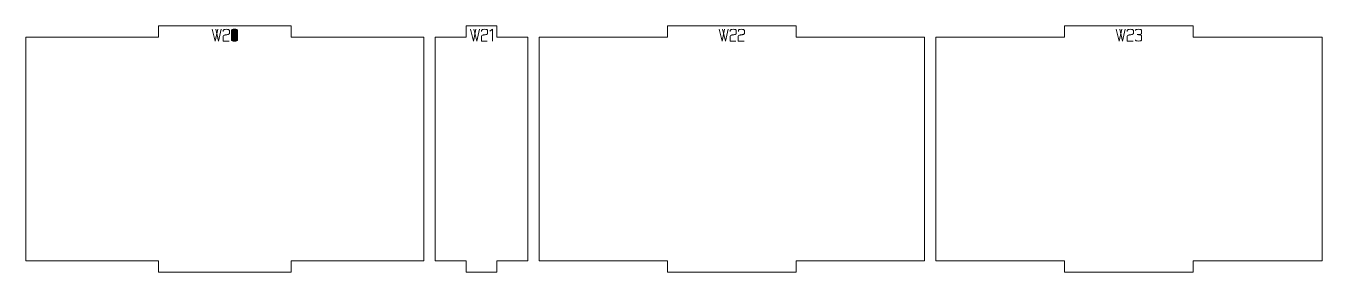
# Model space of a CAD drawing. Header units: centimetres. Extents: x -249 to 275, y -506 to 461.
# Drawn here: x 198.15 to 232.86, y -266.7 to -260.1 of the extents above; entities that cross this region are included whole.
import ezdxf

# ---------------------------------------------------------------- set-up
doc = ezdxf.new("R2010")
doc.units = ezdxf.units.CM
doc.header["$MEASUREMENT"] = 0
doc.layers.add('Capa 1', color=7, linetype='Continuous')

msp = doc.modelspace()

# ---------------------------------------------------------------- hatches: boundary and pattern name
at = {"layer": 'Capa 1', "true_color": 0x3e4095}
h = msp.add_hatch(color=175, dxfattribs=at)
edge = h.paths.add_edge_path()
edge.add_spline(control_points=[(203.14171, -260.19069), (203.14171, -260.19069), (203.21967, -260.50713), (203.21967, -260.50713), (203.21967, -260.50713), (203.28801, -260.19069), (203.28801, -260.19069), (203.28801, -260.19069), (203.28801, -260.19069), (203.28801, -260.19069), (203.28801, -260.19069), (203.21967, -260.50713), (203.21967, -260.50713), (203.21967, -260.50713), (203.14171, -260.19069), (203.14171, -260.19069)], knot_values=[0, 0, 0, 0, 0.2, 0.2, 0.2, 0.4, 0.4, 0.4, 0.6, 0.6, 0.6, 0.8, 0.8, 0.8, 1, 1, 1, 1], degree=3, periodic=1)
h = msp.add_hatch(color=175, dxfattribs=at)
edge = h.paths.add_edge_path()
edge.add_spline(control_points=[(203.23527, -260.19069), (203.23527, -260.19069), (203.31323, -260.50713), (203.31323, -260.50713), (203.31323, -260.50713), (203.38156, -260.19069), (203.38156, -260.19069), (203.38156, -260.19069), (203.38156, -260.19069), (203.38156, -260.19069), (203.38156, -260.19069), (203.31323, -260.50713), (203.31323, -260.50713), (203.31323, -260.50713), (203.23527, -260.19069), (203.23527, -260.19069)], knot_values=[0, 0, 0, 0, 0.2, 0.2, 0.2, 0.4, 0.4, 0.4, 0.6, 0.6, 0.6, 0.8, 0.8, 0.8, 1, 1, 1, 1], degree=3, periodic=1)
h = msp.add_hatch(color=175, dxfattribs=at)
edge = h.paths.add_edge_path()
edge.add_spline(control_points=[(203.43476, -260.50713), (203.43476, -260.50713), (203.43476, -260.37459), (203.43476, -260.37459), (203.43568, -260.36267), (203.44653, -260.3535), (203.46732, -260.34708), (203.47588, -260.34646), (203.48406, -260.34547), (203.49186, -260.34409), (203.49965, -260.34272), (203.50753, -260.34127), (203.51548, -260.33974), (203.53015, -260.33729), (203.54139, -260.3353), (203.54918, -260.33378), (203.55698, -260.33225), (203.56455, -260.33026), (203.57189, -260.32781), (203.59084, -260.32078), (203.60032, -260.31176), (203.60032, -260.30076), (203.60032, -260.30076), (203.60032, -260.226), (203.60032, -260.226), (203.60032, -260.21622), (203.59245, -260.20789), (203.5767, -260.20101), (203.56096, -260.19413), (203.54131, -260.19069), (203.51777, -260.19069), (203.49423, -260.19069), (203.47458, -260.19413), (203.45884, -260.20101), (203.44309, -260.20789), (203.43522, -260.21622), (203.43522, -260.226), (203.43522, -260.226), (203.43522, -260.24847), (203.43522, -260.24847), (203.43522, -260.24847), (203.43522, -260.226), (203.43522, -260.226), (203.43522, -260.21622), (203.44309, -260.20789), (203.45884, -260.20101), (203.47458, -260.19413), (203.49423, -260.19069), (203.51777, -260.19069), (203.54131, -260.19069), (203.56096, -260.19413), (203.5767, -260.20101), (203.59245, -260.20789), (203.60032, -260.21622), (203.60032, -260.226), (203.60032, -260.226), (203.60032, -260.30076), (203.60032, -260.30076), (203.60032, -260.31176), (203.59084, -260.32078), (203.57189, -260.32781), (203.56455, -260.33026), (203.55698, -260.33225), (203.54918, -260.33378), (203.54139, -260.3353), (203.53015, -260.33729), (203.51548, -260.33974), (203.50753, -260.34127), (203.49965, -260.34272), (203.49186, -260.34409), (203.48406, -260.34547), (203.47588, -260.34646), (203.46732, -260.34708), (203.44653, -260.3535), (203.43568, -260.36267), (203.43476, -260.37459), (203.43476, -260.37459), (203.43476, -260.50713), (203.43476, -260.50713), (203.43476, -260.50713), (203.59161, -260.50713), (203.59161, -260.50713), (203.59161, -260.50713), (203.43476, -260.50713), (203.43476, -260.50713)], knot_values=[0, 0, 0, 0, 0.03571429, 0.03571429, 0.03571429, 0.07142857, 0.07142857, 0.07142857, 0.10714286, 0.10714286, 0.10714286, 0.14285714, 0.14285714, 0.14285714, 0.17857143, 0.17857143, 0.17857143, 0.21428571, 0.21428571, 0.21428571, 0.25, 0.25, 0.25, 0.28571429, 0.28571429, 0.28571429, 0.32142857, 0.32142857, 0.32142857, 0.35714286, 0.35714286, 0.35714286, 0.39285714, 0.39285714, 0.39285714, 0.42857143, 0.42857143, 0.42857143, 0.46428571, 0.46428571, 0.46428571, 0.5, 0.5, 0.5, 0.53571429, 0.53571429, 0.53571429, 0.57142857, 0.57142857, 0.57142857, 0.60714286, 0.60714286, 0.60714286, 0.64285714, 0.64285714, 0.64285714, 0.67857143, 0.67857143, 0.67857143, 0.71428571, 0.71428571, 0.71428571, 0.75, 0.75, 0.75, 0.78571429, 0.78571429, 0.78571429, 0.82142857, 0.82142857, 0.82142857, 0.85714286, 0.85714286, 0.85714286, 0.89285714, 0.89285714, 0.89285714, 0.92857143, 0.92857143, 0.92857143, 0.96428571, 0.96428571, 0.96428571, 1, 1, 1, 1], degree=3, periodic=1)
h = msp.add_hatch(color=175, dxfattribs=at)
edge = h.paths.add_edge_path()
edge.add_spline(control_points=[(203.65535, -260.48328), (203.65535, -260.49307), (203.66322, -260.49949), (203.67897, -260.50254), (203.69471, -260.5056), (203.71436, -260.50713), (203.7379, -260.50713), (203.76144, -260.50713), (203.78109, -260.5056), (203.79683, -260.50254), (203.81258, -260.49949), (203.82045, -260.49307), (203.82045, -260.48328), (203.82045, -260.48328), (203.82045, -260.215), (203.82045, -260.215), (203.82045, -260.20521), (203.81258, -260.19871), (203.79683, -260.1955), (203.78109, -260.19229), (203.76144, -260.19069), (203.7379, -260.19069), (203.71436, -260.19069), (203.69471, -260.19229), (203.67897, -260.1955), (203.66322, -260.19871), (203.65535, -260.20521), (203.65535, -260.215), (203.65535, -260.215), (203.65535, -260.48328), (203.65535, -260.48328)], knot_values=[0, 0, 0, 0, 0.1, 0.1, 0.1, 0.2, 0.2, 0.2, 0.3, 0.3, 0.3, 0.4, 0.4, 0.4, 0.5, 0.5, 0.5, 0.6, 0.6, 0.6, 0.7, 0.7, 0.7, 0.8, 0.8, 0.8, 0.9, 0.9, 0.9, 1, 1, 1, 1], degree=3, periodic=1)
h = msp.add_hatch(color=175, dxfattribs=at)
edge = h.paths.add_edge_path()
edge.add_spline(control_points=[(203.82045, -260.48328), (203.82045, -260.49307), (203.81258, -260.49949), (203.79683, -260.50254), (203.78109, -260.5056), (203.76144, -260.50713), (203.7379, -260.50713), (203.71436, -260.50713), (203.69471, -260.5056), (203.67897, -260.50254), (203.66322, -260.49949), (203.65535, -260.49307), (203.65535, -260.48328), (203.65535, -260.48328), (203.65535, -260.215), (203.65535, -260.215), (203.65535, -260.20521), (203.66322, -260.19871), (203.67897, -260.1955), (203.69471, -260.19229), (203.71436, -260.19069), (203.7379, -260.19069), (203.76144, -260.19069), (203.78109, -260.19229), (203.79683, -260.1955), (203.81258, -260.19871), (203.82045, -260.20521), (203.82045, -260.215), (203.82045, -260.215), (203.82045, -260.48328), (203.82045, -260.48328)], knot_values=[0, 0, 0, 0, 0.1, 0.1, 0.1, 0.2, 0.2, 0.2, 0.3, 0.3, 0.3, 0.4, 0.4, 0.4, 0.5, 0.5, 0.5, 0.6, 0.6, 0.6, 0.7, 0.7, 0.7, 0.8, 0.8, 0.8, 0.9, 0.9, 0.9, 1, 1, 1, 1], degree=3, periodic=1)
h = msp.add_hatch(color=175, dxfattribs=at)
edge = h.paths.add_edge_path()
edge.add_spline(control_points=[(210.05665, -260.19069), (210.05665, -260.19069), (210.13461, -260.50713), (210.13461, -260.50713), (210.13461, -260.50713), (210.20295, -260.19069), (210.20295, -260.19069), (210.20295, -260.19069), (210.20295, -260.19069), (210.20295, -260.19069), (210.20295, -260.19069), (210.13461, -260.50713), (210.13461, -260.50713), (210.13461, -260.50713), (210.05665, -260.19069), (210.05665, -260.19069)], knot_values=[0, 0, 0, 0, 0.2, 0.2, 0.2, 0.4, 0.4, 0.4, 0.6, 0.6, 0.6, 0.8, 0.8, 0.8, 1, 1, 1, 1], degree=3, periodic=1)
h = msp.add_hatch(color=175, dxfattribs=at)
edge = h.paths.add_edge_path()
edge.add_spline(control_points=[(210.15021, -260.19069), (210.15021, -260.19069), (210.22817, -260.50713), (210.22817, -260.50713), (210.22817, -260.50713), (210.2965, -260.19069), (210.2965, -260.19069), (210.2965, -260.19069), (210.2965, -260.19069), (210.2965, -260.19069), (210.2965, -260.19069), (210.22817, -260.50713), (210.22817, -260.50713), (210.22817, -260.50713), (210.15021, -260.19069), (210.15021, -260.19069)], knot_values=[0, 0, 0, 0, 0.2, 0.2, 0.2, 0.4, 0.4, 0.4, 0.6, 0.6, 0.6, 0.8, 0.8, 0.8, 1, 1, 1, 1], degree=3, periodic=1)
h = msp.add_hatch(color=175, dxfattribs=at)
edge = h.paths.add_edge_path()
edge.add_spline(control_points=[(210.3497, -260.50713), (210.3497, -260.50713), (210.3497, -260.37459), (210.3497, -260.37459), (210.35062, -260.36267), (210.36147, -260.3535), (210.38226, -260.34708), (210.39082, -260.34646), (210.399, -260.34547), (210.4068, -260.34409), (210.41459, -260.34272), (210.42247, -260.34127), (210.43042, -260.33974), (210.44509, -260.33729), (210.45633, -260.3353), (210.46412, -260.33378), (210.47192, -260.33225), (210.47949, -260.33026), (210.48683, -260.32781), (210.50578, -260.32078), (210.51526, -260.31176), (210.51526, -260.30076), (210.51526, -260.30076), (210.51526, -260.226), (210.51526, -260.226), (210.51526, -260.21622), (210.50739, -260.20789), (210.49164, -260.20101), (210.4759, -260.19413), (210.45625, -260.19069), (210.43271, -260.19069), (210.40917, -260.19069), (210.38952, -260.19413), (210.37378, -260.20101), (210.35803, -260.20789), (210.35016, -260.21622), (210.35016, -260.226), (210.35016, -260.226), (210.35016, -260.24847), (210.35016, -260.24847), (210.35016, -260.24847), (210.35016, -260.226), (210.35016, -260.226), (210.35016, -260.21622), (210.35803, -260.20789), (210.37378, -260.20101), (210.38952, -260.19413), (210.40917, -260.19069), (210.43271, -260.19069), (210.45625, -260.19069), (210.4759, -260.19413), (210.49164, -260.20101), (210.50739, -260.20789), (210.51526, -260.21622), (210.51526, -260.226), (210.51526, -260.226), (210.51526, -260.30076), (210.51526, -260.30076), (210.51526, -260.31176), (210.50578, -260.32078), (210.48683, -260.32781), (210.47949, -260.33026), (210.47192, -260.33225), (210.46412, -260.33378), (210.45633, -260.3353), (210.44509, -260.33729), (210.43042, -260.33974), (210.42247, -260.34127), (210.41459, -260.34272), (210.4068, -260.34409), (210.399, -260.34547), (210.39082, -260.34646), (210.38226, -260.34708), (210.36147, -260.3535), (210.35062, -260.36267), (210.3497, -260.37459), (210.3497, -260.37459), (210.3497, -260.50713), (210.3497, -260.50713), (210.3497, -260.50713), (210.50655, -260.50713), (210.50655, -260.50713), (210.50655, -260.50713), (210.3497, -260.50713), (210.3497, -260.50713)], knot_values=[0, 0, 0, 0, 0.03571429, 0.03571429, 0.03571429, 0.07142857, 0.07142857, 0.07142857, 0.10714286, 0.10714286, 0.10714286, 0.14285714, 0.14285714, 0.14285714, 0.17857143, 0.17857143, 0.17857143, 0.21428571, 0.21428571, 0.21428571, 0.25, 0.25, 0.25, 0.28571429, 0.28571429, 0.28571429, 0.32142857, 0.32142857, 0.32142857, 0.35714286, 0.35714286, 0.35714286, 0.39285714, 0.39285714, 0.39285714, 0.42857143, 0.42857143, 0.42857143, 0.46428571, 0.46428571, 0.46428571, 0.5, 0.5, 0.5, 0.53571429, 0.53571429, 0.53571429, 0.57142857, 0.57142857, 0.57142857, 0.60714286, 0.60714286, 0.60714286, 0.64285714, 0.64285714, 0.64285714, 0.67857143, 0.67857143, 0.67857143, 0.71428571, 0.71428571, 0.71428571, 0.75, 0.75, 0.75, 0.78571429, 0.78571429, 0.78571429, 0.82142857, 0.82142857, 0.82142857, 0.85714286, 0.85714286, 0.85714286, 0.89285714, 0.89285714, 0.89285714, 0.92857143, 0.92857143, 0.92857143, 0.96428571, 0.96428571, 0.96428571, 1, 1, 1, 1], degree=3, periodic=1)
h = msp.add_hatch(color=175, dxfattribs=at)
edge = h.paths.add_edge_path()
edge.add_spline(control_points=[(210.64642, -260.19023), (210.64642, -260.19023), (210.57029, -260.24297), (210.57029, -260.24297), (210.57029, -260.24297), (210.64642, -260.19023), (210.64642, -260.19023), (210.64642, -260.19023), (210.64642, -260.50713), (210.64642, -260.50713), (210.64642, -260.50713), (210.64642, -260.19023), (210.64642, -260.19023)], knot_values=[0, 0, 0, 0, 0.25, 0.25, 0.25, 0.5, 0.5, 0.5, 0.75, 0.75, 0.75, 1, 1, 1, 1], degree=3, periodic=1)
h = msp.add_hatch(color=175, dxfattribs=at)
edge = h.paths.add_edge_path()
edge.add_spline(control_points=[(216.71447, -260.19069), (216.71447, -260.19069), (216.79243, -260.50713), (216.79243, -260.50713), (216.79243, -260.50713), (216.86077, -260.19069), (216.86077, -260.19069), (216.86077, -260.19069), (216.86077, -260.19069), (216.86077, -260.19069), (216.86077, -260.19069), (216.79243, -260.50713), (216.79243, -260.50713), (216.79243, -260.50713), (216.71447, -260.19069), (216.71447, -260.19069)], knot_values=[0, 0, 0, 0, 0.2, 0.2, 0.2, 0.4, 0.4, 0.4, 0.6, 0.6, 0.6, 0.8, 0.8, 0.8, 1, 1, 1, 1], degree=3, periodic=1)
h = msp.add_hatch(color=175, dxfattribs=at)
edge = h.paths.add_edge_path()
edge.add_spline(control_points=[(216.80803, -260.19069), (216.80803, -260.19069), (216.88599, -260.50713), (216.88599, -260.50713), (216.88599, -260.50713), (216.95432, -260.19069), (216.95432, -260.19069), (216.95432, -260.19069), (216.95432, -260.19069), (216.95432, -260.19069), (216.95432, -260.19069), (216.88599, -260.50713), (216.88599, -260.50713), (216.88599, -260.50713), (216.80803, -260.19069), (216.80803, -260.19069)], knot_values=[0, 0, 0, 0, 0.2, 0.2, 0.2, 0.4, 0.4, 0.4, 0.6, 0.6, 0.6, 0.8, 0.8, 0.8, 1, 1, 1, 1], degree=3, periodic=1)
h = msp.add_hatch(color=175, dxfattribs=at)
edge = h.paths.add_edge_path()
edge.add_spline(control_points=[(217.00752, -260.50713), (217.00752, -260.50713), (217.00752, -260.37459), (217.00752, -260.37459), (217.00844, -260.36267), (217.01929, -260.3535), (217.04008, -260.34708), (217.04864, -260.34646), (217.05682, -260.34547), (217.06462, -260.34409), (217.07241, -260.34272), (217.08029, -260.34127), (217.08824, -260.33974), (217.10291, -260.33729), (217.11415, -260.3353), (217.12194, -260.33378), (217.12974, -260.33225), (217.13731, -260.33026), (217.14465, -260.32781), (217.1636, -260.32078), (217.17308, -260.31176), (217.17308, -260.30076), (217.17308, -260.30076), (217.17308, -260.226), (217.17308, -260.226), (217.17308, -260.21622), (217.16521, -260.20789), (217.14946, -260.20101), (217.13372, -260.19413), (217.11407, -260.19069), (217.09053, -260.19069), (217.06699, -260.19069), (217.04734, -260.19413), (217.0316, -260.20101), (217.01585, -260.20789), (217.00798, -260.21622), (217.00798, -260.226), (217.00798, -260.226), (217.00798, -260.24847), (217.00798, -260.24847), (217.00798, -260.24847), (217.00798, -260.226), (217.00798, -260.226), (217.00798, -260.21622), (217.01585, -260.20789), (217.0316, -260.20101), (217.04734, -260.19413), (217.06699, -260.19069), (217.09053, -260.19069), (217.11407, -260.19069), (217.13372, -260.19413), (217.14946, -260.20101), (217.16521, -260.20789), (217.17308, -260.21622), (217.17308, -260.226), (217.17308, -260.226), (217.17308, -260.30076), (217.17308, -260.30076), (217.17308, -260.31176), (217.1636, -260.32078), (217.14465, -260.32781), (217.13731, -260.33026), (217.12974, -260.33225), (217.12194, -260.33378), (217.11415, -260.3353), (217.10291, -260.33729), (217.08824, -260.33974), (217.08029, -260.34127), (217.07241, -260.34272), (217.06462, -260.34409), (217.05682, -260.34547), (217.04864, -260.34646), (217.04008, -260.34708), (217.01929, -260.3535), (217.00844, -260.36267), (217.00752, -260.37459), (217.00752, -260.37459), (217.00752, -260.50713), (217.00752, -260.50713), (217.00752, -260.50713), (217.16437, -260.50713), (217.16437, -260.50713), (217.16437, -260.50713), (217.00752, -260.50713), (217.00752, -260.50713)], knot_values=[0, 0, 0, 0, 0.03571429, 0.03571429, 0.03571429, 0.07142857, 0.07142857, 0.07142857, 0.10714286, 0.10714286, 0.10714286, 0.14285714, 0.14285714, 0.14285714, 0.17857143, 0.17857143, 0.17857143, 0.21428571, 0.21428571, 0.21428571, 0.25, 0.25, 0.25, 0.28571429, 0.28571429, 0.28571429, 0.32142857, 0.32142857, 0.32142857, 0.35714286, 0.35714286, 0.35714286, 0.39285714, 0.39285714, 0.39285714, 0.42857143, 0.42857143, 0.42857143, 0.46428571, 0.46428571, 0.46428571, 0.5, 0.5, 0.5, 0.53571429, 0.53571429, 0.53571429, 0.57142857, 0.57142857, 0.57142857, 0.60714286, 0.60714286, 0.60714286, 0.64285714, 0.64285714, 0.64285714, 0.67857143, 0.67857143, 0.67857143, 0.71428571, 0.71428571, 0.71428571, 0.75, 0.75, 0.75, 0.78571429, 0.78571429, 0.78571429, 0.82142857, 0.82142857, 0.82142857, 0.85714286, 0.85714286, 0.85714286, 0.89285714, 0.89285714, 0.89285714, 0.92857143, 0.92857143, 0.92857143, 0.96428571, 0.96428571, 0.96428571, 1, 1, 1, 1], degree=3, periodic=1)
h = msp.add_hatch(color=175, dxfattribs=at)
edge = h.paths.add_edge_path()
edge.add_spline(control_points=[(217.22765, -260.50713), (217.22765, -260.50713), (217.22765, -260.37459), (217.22765, -260.37459), (217.22857, -260.36267), (217.23942, -260.3535), (217.26021, -260.34708), (217.26877, -260.34646), (217.27695, -260.34547), (217.28475, -260.34409), (217.29254, -260.34272), (217.30042, -260.34127), (217.30837, -260.33974), (217.32304, -260.33729), (217.33428, -260.3353), (217.34207, -260.33378), (217.34987, -260.33225), (217.35744, -260.33026), (217.36478, -260.32781), (217.38373, -260.32078), (217.39321, -260.31176), (217.39321, -260.30076), (217.39321, -260.30076), (217.39321, -260.226), (217.39321, -260.226), (217.39321, -260.21622), (217.38534, -260.20789), (217.36959, -260.20101), (217.35385, -260.19413), (217.3342, -260.19069), (217.31066, -260.19069), (217.28712, -260.19069), (217.26747, -260.19413), (217.25173, -260.20101), (217.23598, -260.20789), (217.22811, -260.21622), (217.22811, -260.226), (217.22811, -260.226), (217.22811, -260.24847), (217.22811, -260.24847), (217.22811, -260.24847), (217.22811, -260.226), (217.22811, -260.226), (217.22811, -260.21622), (217.23598, -260.20789), (217.25173, -260.20101), (217.26747, -260.19413), (217.28712, -260.19069), (217.31066, -260.19069), (217.3342, -260.19069), (217.35385, -260.19413), (217.36959, -260.20101), (217.38534, -260.20789), (217.39321, -260.21622), (217.39321, -260.226), (217.39321, -260.226), (217.39321, -260.30076), (217.39321, -260.30076), (217.39321, -260.31176), (217.38373, -260.32078), (217.36478, -260.32781), (217.35744, -260.33026), (217.34987, -260.33225), (217.34207, -260.33378), (217.33428, -260.3353), (217.32304, -260.33729), (217.30837, -260.33974), (217.30042, -260.34127), (217.29254, -260.34272), (217.28475, -260.34409), (217.27695, -260.34547), (217.26877, -260.34646), (217.26021, -260.34708), (217.23942, -260.3535), (217.22857, -260.36267), (217.22765, -260.37459), (217.22765, -260.37459), (217.22765, -260.50713), (217.22765, -260.50713), (217.22765, -260.50713), (217.3845, -260.50713), (217.3845, -260.50713), (217.3845, -260.50713), (217.22765, -260.50713), (217.22765, -260.50713)], knot_values=[0, 0, 0, 0, 0.03571429, 0.03571429, 0.03571429, 0.07142857, 0.07142857, 0.07142857, 0.10714286, 0.10714286, 0.10714286, 0.14285714, 0.14285714, 0.14285714, 0.17857143, 0.17857143, 0.17857143, 0.21428571, 0.21428571, 0.21428571, 0.25, 0.25, 0.25, 0.28571429, 0.28571429, 0.28571429, 0.32142857, 0.32142857, 0.32142857, 0.35714286, 0.35714286, 0.35714286, 0.39285714, 0.39285714, 0.39285714, 0.42857143, 0.42857143, 0.42857143, 0.46428571, 0.46428571, 0.46428571, 0.5, 0.5, 0.5, 0.53571429, 0.53571429, 0.53571429, 0.57142857, 0.57142857, 0.57142857, 0.60714286, 0.60714286, 0.60714286, 0.64285714, 0.64285714, 0.64285714, 0.67857143, 0.67857143, 0.67857143, 0.71428571, 0.71428571, 0.71428571, 0.75, 0.75, 0.75, 0.78571429, 0.78571429, 0.78571429, 0.82142857, 0.82142857, 0.82142857, 0.85714286, 0.85714286, 0.85714286, 0.89285714, 0.89285714, 0.89285714, 0.92857143, 0.92857143, 0.92857143, 0.96428571, 0.96428571, 0.96428571, 1, 1, 1, 1], degree=3, periodic=1)
h = msp.add_hatch(color=175, dxfattribs=at)
edge = h.paths.add_edge_path()
edge.add_spline(control_points=[(227.34603, -260.19069), (227.34603, -260.19069), (227.42399, -260.50713), (227.42399, -260.50713), (227.42399, -260.50713), (227.49233, -260.19069), (227.49233, -260.19069), (227.49233, -260.19069), (227.49233, -260.19069), (227.49233, -260.19069), (227.49233, -260.19069), (227.42399, -260.50713), (227.42399, -260.50713), (227.42399, -260.50713), (227.34603, -260.19069), (227.34603, -260.19069)], knot_values=[0, 0, 0, 0, 0.2, 0.2, 0.2, 0.4, 0.4, 0.4, 0.6, 0.6, 0.6, 0.8, 0.8, 0.8, 1, 1, 1, 1], degree=3, periodic=1)
h = msp.add_hatch(color=175, dxfattribs=at)
edge = h.paths.add_edge_path()
edge.add_spline(control_points=[(227.43959, -260.19069), (227.43959, -260.19069), (227.51755, -260.50713), (227.51755, -260.50713), (227.51755, -260.50713), (227.58588, -260.19069), (227.58588, -260.19069), (227.58588, -260.19069), (227.58588, -260.19069), (227.58588, -260.19069), (227.58588, -260.19069), (227.51755, -260.50713), (227.51755, -260.50713), (227.51755, -260.50713), (227.43959, -260.19069), (227.43959, -260.19069)], knot_values=[0, 0, 0, 0, 0.2, 0.2, 0.2, 0.4, 0.4, 0.4, 0.6, 0.6, 0.6, 0.8, 0.8, 0.8, 1, 1, 1, 1], degree=3, periodic=1)
h = msp.add_hatch(color=175, dxfattribs=at)
edge = h.paths.add_edge_path()
edge.add_spline(control_points=[(227.63908, -260.50713), (227.63908, -260.50713), (227.63908, -260.37459), (227.63908, -260.37459), (227.64, -260.36267), (227.65085, -260.3535), (227.67164, -260.34708), (227.6802, -260.34646), (227.68838, -260.34547), (227.69618, -260.34409), (227.70397, -260.34272), (227.71185, -260.34127), (227.7198, -260.33974), (227.73447, -260.33729), (227.74571, -260.3353), (227.7535, -260.33378), (227.7613, -260.33225), (227.76887, -260.33026), (227.77621, -260.32781), (227.79516, -260.32078), (227.80464, -260.31176), (227.80464, -260.30076), (227.80464, -260.30076), (227.80464, -260.226), (227.80464, -260.226), (227.80464, -260.21622), (227.79677, -260.20789), (227.78102, -260.20101), (227.76528, -260.19413), (227.74563, -260.19069), (227.72209, -260.19069), (227.69855, -260.19069), (227.6789, -260.19413), (227.66316, -260.20101), (227.64741, -260.20789), (227.63954, -260.21622), (227.63954, -260.226), (227.63954, -260.226), (227.63954, -260.24847), (227.63954, -260.24847), (227.63954, -260.24847), (227.63954, -260.226), (227.63954, -260.226), (227.63954, -260.21622), (227.64741, -260.20789), (227.66316, -260.20101), (227.6789, -260.19413), (227.69855, -260.19069), (227.72209, -260.19069), (227.74563, -260.19069), (227.76528, -260.19413), (227.78102, -260.20101), (227.79677, -260.20789), (227.80464, -260.21622), (227.80464, -260.226), (227.80464, -260.226), (227.80464, -260.30076), (227.80464, -260.30076), (227.80464, -260.31176), (227.79516, -260.32078), (227.77621, -260.32781), (227.76887, -260.33026), (227.7613, -260.33225), (227.7535, -260.33378), (227.74571, -260.3353), (227.73447, -260.33729), (227.7198, -260.33974), (227.71185, -260.34127), (227.70397, -260.34272), (227.69618, -260.34409), (227.68838, -260.34547), (227.6802, -260.34646), (227.67164, -260.34708), (227.65085, -260.3535), (227.64, -260.36267), (227.63908, -260.37459), (227.63908, -260.37459), (227.63908, -260.50713), (227.63908, -260.50713), (227.63908, -260.50713), (227.79593, -260.50713), (227.79593, -260.50713), (227.79593, -260.50713), (227.63908, -260.50713), (227.63908, -260.50713)], knot_values=[0, 0, 0, 0, 0.03571429, 0.03571429, 0.03571429, 0.07142857, 0.07142857, 0.07142857, 0.10714286, 0.10714286, 0.10714286, 0.14285714, 0.14285714, 0.14285714, 0.17857143, 0.17857143, 0.17857143, 0.21428571, 0.21428571, 0.21428571, 0.25, 0.25, 0.25, 0.28571429, 0.28571429, 0.28571429, 0.32142857, 0.32142857, 0.32142857, 0.35714286, 0.35714286, 0.35714286, 0.39285714, 0.39285714, 0.39285714, 0.42857143, 0.42857143, 0.42857143, 0.46428571, 0.46428571, 0.46428571, 0.5, 0.5, 0.5, 0.53571429, 0.53571429, 0.53571429, 0.57142857, 0.57142857, 0.57142857, 0.60714286, 0.60714286, 0.60714286, 0.64285714, 0.64285714, 0.64285714, 0.67857143, 0.67857143, 0.67857143, 0.71428571, 0.71428571, 0.71428571, 0.75, 0.75, 0.75, 0.78571429, 0.78571429, 0.78571429, 0.82142857, 0.82142857, 0.82142857, 0.85714286, 0.85714286, 0.85714286, 0.89285714, 0.89285714, 0.89285714, 0.92857143, 0.92857143, 0.92857143, 0.96428571, 0.96428571, 0.96428571, 1, 1, 1, 1], degree=3, periodic=1)
h = msp.add_hatch(color=175, dxfattribs=at)
edge = h.paths.add_edge_path()
edge.add_spline(control_points=[(227.94222, -260.50713), (227.91868, -260.50713), (227.89903, -260.50369), (227.88329, -260.49681), (227.86754, -260.48993), (227.85967, -260.4816), (227.85967, -260.47182), (227.85967, -260.4816), (227.86754, -260.48993), (227.88329, -260.49681), (227.89903, -260.50369), (227.91868, -260.50713), (227.94222, -260.50713), (227.96576, -260.50713), (227.98541, -260.50369), (228.00115, -260.49681), (228.0169, -260.48993), (228.02477, -260.4816), (228.02477, -260.47182), (228.02477, -260.47182), (228.02477, -260.36863), (228.02477, -260.36863), (228.02477, -260.36037), (228.01911, -260.35319), (228.0078, -260.34708), (227.99649, -260.34096), (227.96332, -260.33683), (227.90828, -260.33469), (227.96301, -260.33133), (227.99588, -260.32735), (228.00688, -260.32277), (228.01789, -260.31818), (228.02385, -260.31069), (228.02477, -260.3003), (228.02477, -260.3003), (228.02477, -260.226), (228.02477, -260.226), (228.02477, -260.21622), (228.0169, -260.20789), (228.00115, -260.20101), (227.98541, -260.19413), (227.96576, -260.19069), (227.94222, -260.19069), (227.91868, -260.19069), (227.89903, -260.19413), (227.88329, -260.20101), (227.86754, -260.20789), (227.85967, -260.21622), (227.85967, -260.226), (227.85967, -260.21622), (227.86754, -260.20789), (227.88329, -260.20101), (227.89903, -260.19413), (227.91868, -260.19069), (227.94222, -260.19069), (227.96576, -260.19069), (227.98541, -260.19413), (228.00115, -260.20101), (228.0169, -260.20789), (228.02477, -260.21622), (228.02477, -260.226), (228.02477, -260.226), (228.02477, -260.3003), (228.02477, -260.3003), (228.02385, -260.31069), (228.01789, -260.31818), (228.00688, -260.32277), (227.99588, -260.32735), (227.96301, -260.33133), (227.90828, -260.33469), (227.96332, -260.33683), (227.99649, -260.34096), (228.0078, -260.34708), (228.01911, -260.35319), (228.02477, -260.36037), (228.02477, -260.36863), (228.02477, -260.36863), (228.02477, -260.47182), (228.02477, -260.47182), (228.02477, -260.4816), (228.0169, -260.48993), (228.00115, -260.49681), (227.98541, -260.50369), (227.96576, -260.50713), (227.94222, -260.50713)], knot_values=[0, 0, 0, 0, 0.03571429, 0.03571429, 0.03571429, 0.07142857, 0.07142857, 0.07142857, 0.10714286, 0.10714286, 0.10714286, 0.14285714, 0.14285714, 0.14285714, 0.17857143, 0.17857143, 0.17857143, 0.21428571, 0.21428571, 0.21428571, 0.25, 0.25, 0.25, 0.28571429, 0.28571429, 0.28571429, 0.32142857, 0.32142857, 0.32142857, 0.35714286, 0.35714286, 0.35714286, 0.39285714, 0.39285714, 0.39285714, 0.42857143, 0.42857143, 0.42857143, 0.46428571, 0.46428571, 0.46428571, 0.5, 0.5, 0.5, 0.53571429, 0.53571429, 0.53571429, 0.57142857, 0.57142857, 0.57142857, 0.60714286, 0.60714286, 0.60714286, 0.64285714, 0.64285714, 0.64285714, 0.67857143, 0.67857143, 0.67857143, 0.71428571, 0.71428571, 0.71428571, 0.75, 0.75, 0.75, 0.78571429, 0.78571429, 0.78571429, 0.82142857, 0.82142857, 0.82142857, 0.85714286, 0.85714286, 0.85714286, 0.89285714, 0.89285714, 0.89285714, 0.92857143, 0.92857143, 0.92857143, 0.96428571, 0.96428571, 0.96428571, 1, 1, 1, 1], degree=3, periodic=1)

# ---------------------------------------------------------------- linework, layer by layer
at = {"layer": 'Capa 1', "color": 240, "lineweight": 20}
for points in [[(198.15338, -260.40073), (198.15338, -260.40073), (198.15338, -266.40073), (198.15338, -266.40073), (198.15338, -266.40073), (201.70518, -266.40073), (201.70518, -266.40073), (201.70518, -266.40073), (201.70518, -266.70073), (201.70518, -266.70073), (201.70518, -266.70073), (205.25699, -266.70073), (205.25699, -266.70073), (205.25699, -266.70073), (205.25699, -266.40073), (205.25699, -266.40073), (205.25699, -266.40073), (208.80879, -266.40073), (208.80879, -266.40073), (208.80879, -266.40073), (208.80879, -260.40073), (208.80879, -260.40073), (208.80879, -260.40073), (205.25699, -260.40073), (205.25699, -260.40073), (205.25699, -260.40073), (205.25699, -260.10073), (205.25699, -260.10073), (205.25699, -260.10073), (201.70518, -260.10073), (201.70518, -260.10073), (201.70518, -260.10073), (201.70518, -260.40073), (201.70518, -260.40073), (201.70518, -260.40073), (198.15338, -260.40073), (198.15338, -260.40073)], [(209.10879, -260.40073), (209.10879, -260.40073), (209.10879, -266.40073), (209.10879, -266.40073), (209.10879, -266.40073), (209.93728, -266.40073), (209.93728, -266.40073), (209.93728, -266.40073), (209.93728, -266.70073), (209.93728, -266.70073), (209.93728, -266.70073), (210.76578, -266.70073), (210.76578, -266.70073), (210.76578, -266.70073), (210.76578, -266.40073), (210.76578, -266.40073), (210.76578, -266.40073), (211.59427, -266.40073), (211.59427, -266.40073), (211.59427, -266.40073), (211.59427, -260.40073), (211.59427, -260.40073), (211.59427, -260.40073), (210.76578, -260.40073), (210.76578, -260.40073), (210.76578, -260.40073), (210.76578, -260.10073), (210.76578, -260.10073), (210.76578, -260.10073), (209.93728, -260.10073), (209.93728, -260.10073), (209.93728, -260.10073), (209.93728, -260.40073), (209.93728, -260.40073), (209.93728, -260.40073), (209.10879, -260.40073), (209.10879, -260.40073)], [(211.89427, -260.40073), (211.89427, -260.40073), (211.89427, -266.40073), (211.89427, -266.40073), (211.89427, -266.40073), (215.33399, -266.40073), (215.33399, -266.40073), (215.33399, -266.40073), (215.33399, -266.70073), (215.33399, -266.70073), (215.33399, -266.70073), (218.7737, -266.70073), (218.7737, -266.70073), (218.7737, -266.70073), (218.7737, -266.40073), (218.7737, -266.40073), (218.7737, -266.40073), (222.21342, -266.40073), (222.21342, -266.40073), (222.21342, -266.40073), (222.21342, -260.40073), (222.21342, -260.40073), (222.21342, -260.40073), (218.7737, -260.40073), (218.7737, -260.40073), (218.7737, -260.40073), (218.7737, -260.10073), (218.7737, -260.10073), (218.7737, -260.10073), (215.33399, -260.10073), (215.33399, -260.10073), (215.33399, -260.10073), (215.33399, -260.40073), (215.33399, -260.40073), (215.33399, -260.40073), (211.89427, -260.40073), (211.89427, -260.40073)], [(222.51342, -260.40073), (222.51342, -260.40073), (222.51342, -266.40073), (222.51342, -266.40073), (222.51342, -266.40073), (225.96141, -266.40073), (225.96141, -266.40073), (225.96141, -266.40073), (225.96141, -266.70073), (225.96141, -266.70073), (225.96141, -266.70073), (229.4094, -266.70073), (229.4094, -266.70073), (229.4094, -266.70073), (229.4094, -266.40073), (229.4094, -266.40073), (229.4094, -266.40073), (232.85739, -266.40073), (232.85739, -266.40073), (232.85739, -266.40073), (232.85739, -260.40073), (232.85739, -260.40073), (232.85739, -260.40073), (229.4094, -260.40073), (229.4094, -260.40073), (229.4094, -260.40073), (229.4094, -260.10073), (229.4094, -260.10073), (229.4094, -260.10073), (225.96141, -260.10073), (225.96141, -260.10073), (225.96141, -260.10073), (225.96141, -260.40073), (225.96141, -260.40073), (225.96141, -260.40073), (222.51342, -260.40073), (222.51342, -260.40073)]]:
    msp.add_open_spline(points, degree=3, knots=[0, 0, 0, 0, 0.08333333, 0.08333333, 0.08333333, 0.16666667, 0.16666667, 0.16666667, 0.25, 0.25, 0.25, 0.33333333, 0.33333333, 0.33333333, 0.41666667, 0.41666667, 0.41666667, 0.5, 0.5, 0.5, 0.58333333, 0.58333333, 0.58333333, 0.66666667, 0.66666667, 0.66666667, 0.75, 0.75, 0.75, 0.83333333, 0.83333333, 0.83333333, 0.91666667, 0.91666667, 0.91666667, 1, 1, 1, 1], dxfattribs=at)
at = {"layer": 'Capa 1', "color": 114, "lineweight": 9}
for points, knots in [([(203.14171, -260.19069), (203.14171, -260.19069), (203.21967, -260.50713), (203.21967, -260.50713), (203.21967, -260.50713), (203.28801, -260.19069), (203.28801, -260.19069), (203.28801, -260.19069), (203.28801, -260.19069), (203.28801, -260.19069), (203.28801, -260.19069), (203.21967, -260.50713), (203.21967, -260.50713), (203.21967, -260.50713), (203.14171, -260.19069), (203.14171, -260.19069)], [0, 0, 0, 0, 0.2, 0.2, 0.2, 0.4, 0.4, 0.4, 0.6, 0.6, 0.6, 0.8, 0.8, 0.8, 1, 1, 1, 1]), ([(203.23527, -260.19069), (203.23527, -260.19069), (203.31323, -260.50713), (203.31323, -260.50713), (203.31323, -260.50713), (203.38156, -260.19069), (203.38156, -260.19069), (203.38156, -260.19069), (203.38156, -260.19069), (203.38156, -260.19069), (203.38156, -260.19069), (203.31323, -260.50713), (203.31323, -260.50713), (203.31323, -260.50713), (203.23527, -260.19069), (203.23527, -260.19069)], [0, 0, 0, 0, 0.2, 0.2, 0.2, 0.4, 0.4, 0.4, 0.6, 0.6, 0.6, 0.8, 0.8, 0.8, 1, 1, 1, 1]), ([(203.43476, -260.50713), (203.43476, -260.50713), (203.43476, -260.37459), (203.43476, -260.37459), (203.43568, -260.36267), (203.44653, -260.3535), (203.46732, -260.34708), (203.47588, -260.34646), (203.48406, -260.34547), (203.49186, -260.34409), (203.49965, -260.34272), (203.50753, -260.34127), (203.51548, -260.33974), (203.53015, -260.33729), (203.54139, -260.3353), (203.54918, -260.33378), (203.55698, -260.33225), (203.56455, -260.33026), (203.57189, -260.32781), (203.59084, -260.32078), (203.60032, -260.31176), (203.60032, -260.30076), (203.60032, -260.30076), (203.60032, -260.226), (203.60032, -260.226), (203.60032, -260.21622), (203.59245, -260.20789), (203.5767, -260.20101), (203.56096, -260.19413), (203.54131, -260.19069), (203.51777, -260.19069), (203.49423, -260.19069), (203.47458, -260.19413), (203.45884, -260.20101), (203.44309, -260.20789), (203.43522, -260.21622), (203.43522, -260.226), (203.43522, -260.226), (203.43522, -260.24847), (203.43522, -260.24847), (203.43522, -260.24847), (203.43522, -260.226), (203.43522, -260.226), (203.43522, -260.21622), (203.44309, -260.20789), (203.45884, -260.20101), (203.47458, -260.19413), (203.49423, -260.19069), (203.51777, -260.19069), (203.54131, -260.19069), (203.56096, -260.19413), (203.5767, -260.20101), (203.59245, -260.20789), (203.60032, -260.21622), (203.60032, -260.226), (203.60032, -260.226), (203.60032, -260.30076), (203.60032, -260.30076), (203.60032, -260.31176), (203.59084, -260.32078), (203.57189, -260.32781), (203.56455, -260.33026), (203.55698, -260.33225), (203.54918, -260.33378), (203.54139, -260.3353), (203.53015, -260.33729), (203.51548, -260.33974), (203.50753, -260.34127), (203.49965, -260.34272), (203.49186, -260.34409), (203.48406, -260.34547), (203.47588, -260.34646), (203.46732, -260.34708), (203.44653, -260.3535), (203.43568, -260.36267), (203.43476, -260.37459), (203.43476, -260.37459), (203.43476, -260.50713), (203.43476, -260.50713), (203.43476, -260.50713), (203.59161, -260.50713), (203.59161, -260.50713), (203.59161, -260.50713), (203.43476, -260.50713), (203.43476, -260.50713)], [0, 0, 0, 0, 0.03571429, 0.03571429, 0.03571429, 0.07142857, 0.07142857, 0.07142857, 0.10714286, 0.10714286, 0.10714286, 0.14285714, 0.14285714, 0.14285714, 0.17857143, 0.17857143, 0.17857143, 0.21428571, 0.21428571, 0.21428571, 0.25, 0.25, 0.25, 0.28571429, 0.28571429, 0.28571429, 0.32142857, 0.32142857, 0.32142857, 0.35714286, 0.35714286, 0.35714286, 0.39285714, 0.39285714, 0.39285714, 0.42857143, 0.42857143, 0.42857143, 0.46428571, 0.46428571, 0.46428571, 0.5, 0.5, 0.5, 0.53571429, 0.53571429, 0.53571429, 0.57142857, 0.57142857, 0.57142857, 0.60714286, 0.60714286, 0.60714286, 0.64285714, 0.64285714, 0.64285714, 0.67857143, 0.67857143, 0.67857143, 0.71428571, 0.71428571, 0.71428571, 0.75, 0.75, 0.75, 0.78571429, 0.78571429, 0.78571429, 0.82142857, 0.82142857, 0.82142857, 0.85714286, 0.85714286, 0.85714286, 0.89285714, 0.89285714, 0.89285714, 0.92857143, 0.92857143, 0.92857143, 0.96428571, 0.96428571, 0.96428571, 1, 1, 1, 1]), ([(203.65535, -260.48328), (203.65535, -260.49307), (203.66322, -260.49949), (203.67897, -260.50254), (203.69471, -260.5056), (203.71436, -260.50713), (203.7379, -260.50713), (203.76144, -260.50713), (203.78109, -260.5056), (203.79683, -260.50254), (203.81258, -260.49949), (203.82045, -260.49307), (203.82045, -260.48328), (203.82045, -260.48328), (203.82045, -260.215), (203.82045, -260.215), (203.82045, -260.20521), (203.81258, -260.19871), (203.79683, -260.1955), (203.78109, -260.19229), (203.76144, -260.19069), (203.7379, -260.19069), (203.71436, -260.19069), (203.69471, -260.19229), (203.67897, -260.1955), (203.66322, -260.19871), (203.65535, -260.20521), (203.65535, -260.215), (203.65535, -260.215), (203.65535, -260.48328), (203.65535, -260.48328)], [0, 0, 0, 0, 0.1, 0.1, 0.1, 0.2, 0.2, 0.2, 0.3, 0.3, 0.3, 0.4, 0.4, 0.4, 0.5, 0.5, 0.5, 0.6, 0.6, 0.6, 0.7, 0.7, 0.7, 0.8, 0.8, 0.8, 0.9, 0.9, 0.9, 1, 1, 1, 1]), ([(203.82045, -260.48328), (203.82045, -260.49307), (203.81258, -260.49949), (203.79683, -260.50254), (203.78109, -260.5056), (203.76144, -260.50713), (203.7379, -260.50713), (203.71436, -260.50713), (203.69471, -260.5056), (203.67897, -260.50254), (203.66322, -260.49949), (203.65535, -260.49307), (203.65535, -260.48328), (203.65535, -260.48328), (203.65535, -260.215), (203.65535, -260.215), (203.65535, -260.20521), (203.66322, -260.19871), (203.67897, -260.1955), (203.69471, -260.19229), (203.71436, -260.19069), (203.7379, -260.19069), (203.76144, -260.19069), (203.78109, -260.19229), (203.79683, -260.1955), (203.81258, -260.19871), (203.82045, -260.20521), (203.82045, -260.215), (203.82045, -260.215), (203.82045, -260.48328), (203.82045, -260.48328)], [0, 0, 0, 0, 0.1, 0.1, 0.1, 0.2, 0.2, 0.2, 0.3, 0.3, 0.3, 0.4, 0.4, 0.4, 0.5, 0.5, 0.5, 0.6, 0.6, 0.6, 0.7, 0.7, 0.7, 0.8, 0.8, 0.8, 0.9, 0.9, 0.9, 1, 1, 1, 1]), ([(210.05665, -260.19069), (210.05665, -260.19069), (210.13461, -260.50713), (210.13461, -260.50713), (210.13461, -260.50713), (210.20295, -260.19069), (210.20295, -260.19069), (210.20295, -260.19069), (210.20295, -260.19069), (210.20295, -260.19069), (210.20295, -260.19069), (210.13461, -260.50713), (210.13461, -260.50713), (210.13461, -260.50713), (210.05665, -260.19069), (210.05665, -260.19069)], [0, 0, 0, 0, 0.2, 0.2, 0.2, 0.4, 0.4, 0.4, 0.6, 0.6, 0.6, 0.8, 0.8, 0.8, 1, 1, 1, 1]), ([(210.15021, -260.19069), (210.15021, -260.19069), (210.22817, -260.50713), (210.22817, -260.50713), (210.22817, -260.50713), (210.2965, -260.19069), (210.2965, -260.19069), (210.2965, -260.19069), (210.2965, -260.19069), (210.2965, -260.19069), (210.2965, -260.19069), (210.22817, -260.50713), (210.22817, -260.50713), (210.22817, -260.50713), (210.15021, -260.19069), (210.15021, -260.19069)], [0, 0, 0, 0, 0.2, 0.2, 0.2, 0.4, 0.4, 0.4, 0.6, 0.6, 0.6, 0.8, 0.8, 0.8, 1, 1, 1, 1]), ([(210.3497, -260.50713), (210.3497, -260.50713), (210.3497, -260.37459), (210.3497, -260.37459), (210.35062, -260.36267), (210.36147, -260.3535), (210.38226, -260.34708), (210.39082, -260.34646), (210.399, -260.34547), (210.4068, -260.34409), (210.41459, -260.34272), (210.42247, -260.34127), (210.43042, -260.33974), (210.44509, -260.33729), (210.45633, -260.3353), (210.46412, -260.33378), (210.47192, -260.33225), (210.47949, -260.33026), (210.48683, -260.32781), (210.50578, -260.32078), (210.51526, -260.31176), (210.51526, -260.30076), (210.51526, -260.30076), (210.51526, -260.226), (210.51526, -260.226), (210.51526, -260.21622), (210.50739, -260.20789), (210.49164, -260.20101), (210.4759, -260.19413), (210.45625, -260.19069), (210.43271, -260.19069), (210.40917, -260.19069), (210.38952, -260.19413), (210.37378, -260.20101), (210.35803, -260.20789), (210.35016, -260.21622), (210.35016, -260.226), (210.35016, -260.226), (210.35016, -260.24847), (210.35016, -260.24847), (210.35016, -260.24847), (210.35016, -260.226), (210.35016, -260.226), (210.35016, -260.21622), (210.35803, -260.20789), (210.37378, -260.20101), (210.38952, -260.19413), (210.40917, -260.19069), (210.43271, -260.19069), (210.45625, -260.19069), (210.4759, -260.19413), (210.49164, -260.20101), (210.50739, -260.20789), (210.51526, -260.21622), (210.51526, -260.226), (210.51526, -260.226), (210.51526, -260.30076), (210.51526, -260.30076), (210.51526, -260.31176), (210.50578, -260.32078), (210.48683, -260.32781), (210.47949, -260.33026), (210.47192, -260.33225), (210.46412, -260.33378), (210.45633, -260.3353), (210.44509, -260.33729), (210.43042, -260.33974), (210.42247, -260.34127), (210.41459, -260.34272), (210.4068, -260.34409), (210.399, -260.34547), (210.39082, -260.34646), (210.38226, -260.34708), (210.36147, -260.3535), (210.35062, -260.36267), (210.3497, -260.37459), (210.3497, -260.37459), (210.3497, -260.50713), (210.3497, -260.50713), (210.3497, -260.50713), (210.50655, -260.50713), (210.50655, -260.50713), (210.50655, -260.50713), (210.3497, -260.50713), (210.3497, -260.50713)], [0, 0, 0, 0, 0.03571429, 0.03571429, 0.03571429, 0.07142857, 0.07142857, 0.07142857, 0.10714286, 0.10714286, 0.10714286, 0.14285714, 0.14285714, 0.14285714, 0.17857143, 0.17857143, 0.17857143, 0.21428571, 0.21428571, 0.21428571, 0.25, 0.25, 0.25, 0.28571429, 0.28571429, 0.28571429, 0.32142857, 0.32142857, 0.32142857, 0.35714286, 0.35714286, 0.35714286, 0.39285714, 0.39285714, 0.39285714, 0.42857143, 0.42857143, 0.42857143, 0.46428571, 0.46428571, 0.46428571, 0.5, 0.5, 0.5, 0.53571429, 0.53571429, 0.53571429, 0.57142857, 0.57142857, 0.57142857, 0.60714286, 0.60714286, 0.60714286, 0.64285714, 0.64285714, 0.64285714, 0.67857143, 0.67857143, 0.67857143, 0.71428571, 0.71428571, 0.71428571, 0.75, 0.75, 0.75, 0.78571429, 0.78571429, 0.78571429, 0.82142857, 0.82142857, 0.82142857, 0.85714286, 0.85714286, 0.85714286, 0.89285714, 0.89285714, 0.89285714, 0.92857143, 0.92857143, 0.92857143, 0.96428571, 0.96428571, 0.96428571, 1, 1, 1, 1]), ([(210.64642, -260.19023), (210.64642, -260.19023), (210.57029, -260.24297), (210.57029, -260.24297), (210.57029, -260.24297), (210.64642, -260.19023), (210.64642, -260.19023), (210.64642, -260.19023), (210.64642, -260.50713), (210.64642, -260.50713), (210.64642, -260.50713), (210.64642, -260.19023), (210.64642, -260.19023)], [0, 0, 0, 0, 0.25, 0.25, 0.25, 0.5, 0.5, 0.5, 0.75, 0.75, 0.75, 1, 1, 1, 1]), ([(216.71447, -260.19069), (216.71447, -260.19069), (216.79243, -260.50713), (216.79243, -260.50713), (216.79243, -260.50713), (216.86077, -260.19069), (216.86077, -260.19069), (216.86077, -260.19069), (216.86077, -260.19069), (216.86077, -260.19069), (216.86077, -260.19069), (216.79243, -260.50713), (216.79243, -260.50713), (216.79243, -260.50713), (216.71447, -260.19069), (216.71447, -260.19069)], [0, 0, 0, 0, 0.2, 0.2, 0.2, 0.4, 0.4, 0.4, 0.6, 0.6, 0.6, 0.8, 0.8, 0.8, 1, 1, 1, 1]), ([(216.80803, -260.19069), (216.80803, -260.19069), (216.88599, -260.50713), (216.88599, -260.50713), (216.88599, -260.50713), (216.95432, -260.19069), (216.95432, -260.19069), (216.95432, -260.19069), (216.95432, -260.19069), (216.95432, -260.19069), (216.95432, -260.19069), (216.88599, -260.50713), (216.88599, -260.50713), (216.88599, -260.50713), (216.80803, -260.19069), (216.80803, -260.19069)], [0, 0, 0, 0, 0.2, 0.2, 0.2, 0.4, 0.4, 0.4, 0.6, 0.6, 0.6, 0.8, 0.8, 0.8, 1, 1, 1, 1]), ([(217.00752, -260.50713), (217.00752, -260.50713), (217.00752, -260.37459), (217.00752, -260.37459), (217.00844, -260.36267), (217.01929, -260.3535), (217.04008, -260.34708), (217.04864, -260.34646), (217.05682, -260.34547), (217.06462, -260.34409), (217.07241, -260.34272), (217.08029, -260.34127), (217.08824, -260.33974), (217.10291, -260.33729), (217.11415, -260.3353), (217.12194, -260.33378), (217.12974, -260.33225), (217.13731, -260.33026), (217.14465, -260.32781), (217.1636, -260.32078), (217.17308, -260.31176), (217.17308, -260.30076), (217.17308, -260.30076), (217.17308, -260.226), (217.17308, -260.226), (217.17308, -260.21622), (217.16521, -260.20789), (217.14946, -260.20101), (217.13372, -260.19413), (217.11407, -260.19069), (217.09053, -260.19069), (217.06699, -260.19069), (217.04734, -260.19413), (217.0316, -260.20101), (217.01585, -260.20789), (217.00798, -260.21622), (217.00798, -260.226), (217.00798, -260.226), (217.00798, -260.24847), (217.00798, -260.24847), (217.00798, -260.24847), (217.00798, -260.226), (217.00798, -260.226), (217.00798, -260.21622), (217.01585, -260.20789), (217.0316, -260.20101), (217.04734, -260.19413), (217.06699, -260.19069), (217.09053, -260.19069), (217.11407, -260.19069), (217.13372, -260.19413), (217.14946, -260.20101), (217.16521, -260.20789), (217.17308, -260.21622), (217.17308, -260.226), (217.17308, -260.226), (217.17308, -260.30076), (217.17308, -260.30076), (217.17308, -260.31176), (217.1636, -260.32078), (217.14465, -260.32781), (217.13731, -260.33026), (217.12974, -260.33225), (217.12194, -260.33378), (217.11415, -260.3353), (217.10291, -260.33729), (217.08824, -260.33974), (217.08029, -260.34127), (217.07241, -260.34272), (217.06462, -260.34409), (217.05682, -260.34547), (217.04864, -260.34646), (217.04008, -260.34708), (217.01929, -260.3535), (217.00844, -260.36267), (217.00752, -260.37459), (217.00752, -260.37459), (217.00752, -260.50713), (217.00752, -260.50713), (217.00752, -260.50713), (217.16437, -260.50713), (217.16437, -260.50713), (217.16437, -260.50713), (217.00752, -260.50713), (217.00752, -260.50713)], [0, 0, 0, 0, 0.03571429, 0.03571429, 0.03571429, 0.07142857, 0.07142857, 0.07142857, 0.10714286, 0.10714286, 0.10714286, 0.14285714, 0.14285714, 0.14285714, 0.17857143, 0.17857143, 0.17857143, 0.21428571, 0.21428571, 0.21428571, 0.25, 0.25, 0.25, 0.28571429, 0.28571429, 0.28571429, 0.32142857, 0.32142857, 0.32142857, 0.35714286, 0.35714286, 0.35714286, 0.39285714, 0.39285714, 0.39285714, 0.42857143, 0.42857143, 0.42857143, 0.46428571, 0.46428571, 0.46428571, 0.5, 0.5, 0.5, 0.53571429, 0.53571429, 0.53571429, 0.57142857, 0.57142857, 0.57142857, 0.60714286, 0.60714286, 0.60714286, 0.64285714, 0.64285714, 0.64285714, 0.67857143, 0.67857143, 0.67857143, 0.71428571, 0.71428571, 0.71428571, 0.75, 0.75, 0.75, 0.78571429, 0.78571429, 0.78571429, 0.82142857, 0.82142857, 0.82142857, 0.85714286, 0.85714286, 0.85714286, 0.89285714, 0.89285714, 0.89285714, 0.92857143, 0.92857143, 0.92857143, 0.96428571, 0.96428571, 0.96428571, 1, 1, 1, 1]), ([(217.22765, -260.50713), (217.22765, -260.50713), (217.22765, -260.37459), (217.22765, -260.37459), (217.22857, -260.36267), (217.23942, -260.3535), (217.26021, -260.34708), (217.26877, -260.34646), (217.27695, -260.34547), (217.28475, -260.34409), (217.29254, -260.34272), (217.30042, -260.34127), (217.30837, -260.33974), (217.32304, -260.33729), (217.33428, -260.3353), (217.34207, -260.33378), (217.34987, -260.33225), (217.35744, -260.33026), (217.36478, -260.32781), (217.38373, -260.32078), (217.39321, -260.31176), (217.39321, -260.30076), (217.39321, -260.30076), (217.39321, -260.226), (217.39321, -260.226), (217.39321, -260.21622), (217.38534, -260.20789), (217.36959, -260.20101), (217.35385, -260.19413), (217.3342, -260.19069), (217.31066, -260.19069), (217.28712, -260.19069), (217.26747, -260.19413), (217.25173, -260.20101), (217.23598, -260.20789), (217.22811, -260.21622), (217.22811, -260.226), (217.22811, -260.226), (217.22811, -260.24847), (217.22811, -260.24847), (217.22811, -260.24847), (217.22811, -260.226), (217.22811, -260.226), (217.22811, -260.21622), (217.23598, -260.20789), (217.25173, -260.20101), (217.26747, -260.19413), (217.28712, -260.19069), (217.31066, -260.19069), (217.3342, -260.19069), (217.35385, -260.19413), (217.36959, -260.20101), (217.38534, -260.20789), (217.39321, -260.21622), (217.39321, -260.226), (217.39321, -260.226), (217.39321, -260.30076), (217.39321, -260.30076), (217.39321, -260.31176), (217.38373, -260.32078), (217.36478, -260.32781), (217.35744, -260.33026), (217.34987, -260.33225), (217.34207, -260.33378), (217.33428, -260.3353), (217.32304, -260.33729), (217.30837, -260.33974), (217.30042, -260.34127), (217.29254, -260.34272), (217.28475, -260.34409), (217.27695, -260.34547), (217.26877, -260.34646), (217.26021, -260.34708), (217.23942, -260.3535), (217.22857, -260.36267), (217.22765, -260.37459), (217.22765, -260.37459), (217.22765, -260.50713), (217.22765, -260.50713), (217.22765, -260.50713), (217.3845, -260.50713), (217.3845, -260.50713), (217.3845, -260.50713), (217.22765, -260.50713), (217.22765, -260.50713)], [0, 0, 0, 0, 0.03571429, 0.03571429, 0.03571429, 0.07142857, 0.07142857, 0.07142857, 0.10714286, 0.10714286, 0.10714286, 0.14285714, 0.14285714, 0.14285714, 0.17857143, 0.17857143, 0.17857143, 0.21428571, 0.21428571, 0.21428571, 0.25, 0.25, 0.25, 0.28571429, 0.28571429, 0.28571429, 0.32142857, 0.32142857, 0.32142857, 0.35714286, 0.35714286, 0.35714286, 0.39285714, 0.39285714, 0.39285714, 0.42857143, 0.42857143, 0.42857143, 0.46428571, 0.46428571, 0.46428571, 0.5, 0.5, 0.5, 0.53571429, 0.53571429, 0.53571429, 0.57142857, 0.57142857, 0.57142857, 0.60714286, 0.60714286, 0.60714286, 0.64285714, 0.64285714, 0.64285714, 0.67857143, 0.67857143, 0.67857143, 0.71428571, 0.71428571, 0.71428571, 0.75, 0.75, 0.75, 0.78571429, 0.78571429, 0.78571429, 0.82142857, 0.82142857, 0.82142857, 0.85714286, 0.85714286, 0.85714286, 0.89285714, 0.89285714, 0.89285714, 0.92857143, 0.92857143, 0.92857143, 0.96428571, 0.96428571, 0.96428571, 1, 1, 1, 1]), ([(227.34603, -260.19069), (227.34603, -260.19069), (227.42399, -260.50713), (227.42399, -260.50713), (227.42399, -260.50713), (227.49233, -260.19069), (227.49233, -260.19069), (227.49233, -260.19069), (227.49233, -260.19069), (227.49233, -260.19069), (227.49233, -260.19069), (227.42399, -260.50713), (227.42399, -260.50713), (227.42399, -260.50713), (227.34603, -260.19069), (227.34603, -260.19069)], [0, 0, 0, 0, 0.2, 0.2, 0.2, 0.4, 0.4, 0.4, 0.6, 0.6, 0.6, 0.8, 0.8, 0.8, 1, 1, 1, 1]), ([(227.43959, -260.19069), (227.43959, -260.19069), (227.51755, -260.50713), (227.51755, -260.50713), (227.51755, -260.50713), (227.58588, -260.19069), (227.58588, -260.19069), (227.58588, -260.19069), (227.58588, -260.19069), (227.58588, -260.19069), (227.58588, -260.19069), (227.51755, -260.50713), (227.51755, -260.50713), (227.51755, -260.50713), (227.43959, -260.19069), (227.43959, -260.19069)], [0, 0, 0, 0, 0.2, 0.2, 0.2, 0.4, 0.4, 0.4, 0.6, 0.6, 0.6, 0.8, 0.8, 0.8, 1, 1, 1, 1]), ([(227.63908, -260.50713), (227.63908, -260.50713), (227.63908, -260.37459), (227.63908, -260.37459), (227.64, -260.36267), (227.65085, -260.3535), (227.67164, -260.34708), (227.6802, -260.34646), (227.68838, -260.34547), (227.69618, -260.34409), (227.70397, -260.34272), (227.71185, -260.34127), (227.7198, -260.33974), (227.73447, -260.33729), (227.74571, -260.3353), (227.7535, -260.33378), (227.7613, -260.33225), (227.76887, -260.33026), (227.77621, -260.32781), (227.79516, -260.32078), (227.80464, -260.31176), (227.80464, -260.30076), (227.80464, -260.30076), (227.80464, -260.226), (227.80464, -260.226), (227.80464, -260.21622), (227.79677, -260.20789), (227.78102, -260.20101), (227.76528, -260.19413), (227.74563, -260.19069), (227.72209, -260.19069), (227.69855, -260.19069), (227.6789, -260.19413), (227.66316, -260.20101), (227.64741, -260.20789), (227.63954, -260.21622), (227.63954, -260.226), (227.63954, -260.226), (227.63954, -260.24847), (227.63954, -260.24847), (227.63954, -260.24847), (227.63954, -260.226), (227.63954, -260.226), (227.63954, -260.21622), (227.64741, -260.20789), (227.66316, -260.20101), (227.6789, -260.19413), (227.69855, -260.19069), (227.72209, -260.19069), (227.74563, -260.19069), (227.76528, -260.19413), (227.78102, -260.20101), (227.79677, -260.20789), (227.80464, -260.21622), (227.80464, -260.226), (227.80464, -260.226), (227.80464, -260.30076), (227.80464, -260.30076), (227.80464, -260.31176), (227.79516, -260.32078), (227.77621, -260.32781), (227.76887, -260.33026), (227.7613, -260.33225), (227.7535, -260.33378), (227.74571, -260.3353), (227.73447, -260.33729), (227.7198, -260.33974), (227.71185, -260.34127), (227.70397, -260.34272), (227.69618, -260.34409), (227.68838, -260.34547), (227.6802, -260.34646), (227.67164, -260.34708), (227.65085, -260.3535), (227.64, -260.36267), (227.63908, -260.37459), (227.63908, -260.37459), (227.63908, -260.50713), (227.63908, -260.50713), (227.63908, -260.50713), (227.79593, -260.50713), (227.79593, -260.50713), (227.79593, -260.50713), (227.63908, -260.50713), (227.63908, -260.50713)], [0, 0, 0, 0, 0.03571429, 0.03571429, 0.03571429, 0.07142857, 0.07142857, 0.07142857, 0.10714286, 0.10714286, 0.10714286, 0.14285714, 0.14285714, 0.14285714, 0.17857143, 0.17857143, 0.17857143, 0.21428571, 0.21428571, 0.21428571, 0.25, 0.25, 0.25, 0.28571429, 0.28571429, 0.28571429, 0.32142857, 0.32142857, 0.32142857, 0.35714286, 0.35714286, 0.35714286, 0.39285714, 0.39285714, 0.39285714, 0.42857143, 0.42857143, 0.42857143, 0.46428571, 0.46428571, 0.46428571, 0.5, 0.5, 0.5, 0.53571429, 0.53571429, 0.53571429, 0.57142857, 0.57142857, 0.57142857, 0.60714286, 0.60714286, 0.60714286, 0.64285714, 0.64285714, 0.64285714, 0.67857143, 0.67857143, 0.67857143, 0.71428571, 0.71428571, 0.71428571, 0.75, 0.75, 0.75, 0.78571429, 0.78571429, 0.78571429, 0.82142857, 0.82142857, 0.82142857, 0.85714286, 0.85714286, 0.85714286, 0.89285714, 0.89285714, 0.89285714, 0.92857143, 0.92857143, 0.92857143, 0.96428571, 0.96428571, 0.96428571, 1, 1, 1, 1]), ([(227.94222, -260.50713), (227.91868, -260.50713), (227.89903, -260.50369), (227.88329, -260.49681), (227.86754, -260.48993), (227.85967, -260.4816), (227.85967, -260.47182), (227.85967, -260.4816), (227.86754, -260.48993), (227.88329, -260.49681), (227.89903, -260.50369), (227.91868, -260.50713), (227.94222, -260.50713), (227.96576, -260.50713), (227.98541, -260.50369), (228.00115, -260.49681), (228.0169, -260.48993), (228.02477, -260.4816), (228.02477, -260.47182), (228.02477, -260.47182), (228.02477, -260.36863), (228.02477, -260.36863), (228.02477, -260.36037), (228.01911, -260.35319), (228.0078, -260.34708), (227.99649, -260.34096), (227.96332, -260.33683), (227.90828, -260.33469), (227.96301, -260.33133), (227.99588, -260.32735), (228.00688, -260.32277), (228.01789, -260.31818), (228.02385, -260.31069), (228.02477, -260.3003), (228.02477, -260.3003), (228.02477, -260.226), (228.02477, -260.226), (228.02477, -260.21622), (228.0169, -260.20789), (228.00115, -260.20101), (227.98541, -260.19413), (227.96576, -260.19069), (227.94222, -260.19069), (227.91868, -260.19069), (227.89903, -260.19413), (227.88329, -260.20101), (227.86754, -260.20789), (227.85967, -260.21622), (227.85967, -260.226), (227.85967, -260.21622), (227.86754, -260.20789), (227.88329, -260.20101), (227.89903, -260.19413), (227.91868, -260.19069), (227.94222, -260.19069), (227.96576, -260.19069), (227.98541, -260.19413), (228.00115, -260.20101), (228.0169, -260.20789), (228.02477, -260.21622), (228.02477, -260.226), (228.02477, -260.226), (228.02477, -260.3003), (228.02477, -260.3003), (228.02385, -260.31069), (228.01789, -260.31818), (228.00688, -260.32277), (227.99588, -260.32735), (227.96301, -260.33133), (227.90828, -260.33469), (227.96332, -260.33683), (227.99649, -260.34096), (228.0078, -260.34708), (228.01911, -260.35319), (228.02477, -260.36037), (228.02477, -260.36863), (228.02477, -260.36863), (228.02477, -260.47182), (228.02477, -260.47182), (228.02477, -260.4816), (228.0169, -260.48993), (228.00115, -260.49681), (227.98541, -260.50369), (227.96576, -260.50713), (227.94222, -260.50713)], [0, 0, 0, 0, 0.03571429, 0.03571429, 0.03571429, 0.07142857, 0.07142857, 0.07142857, 0.10714286, 0.10714286, 0.10714286, 0.14285714, 0.14285714, 0.14285714, 0.17857143, 0.17857143, 0.17857143, 0.21428571, 0.21428571, 0.21428571, 0.25, 0.25, 0.25, 0.28571429, 0.28571429, 0.28571429, 0.32142857, 0.32142857, 0.32142857, 0.35714286, 0.35714286, 0.35714286, 0.39285714, 0.39285714, 0.39285714, 0.42857143, 0.42857143, 0.42857143, 0.46428571, 0.46428571, 0.46428571, 0.5, 0.5, 0.5, 0.53571429, 0.53571429, 0.53571429, 0.57142857, 0.57142857, 0.57142857, 0.60714286, 0.60714286, 0.60714286, 0.64285714, 0.64285714, 0.64285714, 0.67857143, 0.67857143, 0.67857143, 0.71428571, 0.71428571, 0.71428571, 0.75, 0.75, 0.75, 0.78571429, 0.78571429, 0.78571429, 0.82142857, 0.82142857, 0.82142857, 0.85714286, 0.85714286, 0.85714286, 0.89285714, 0.89285714, 0.89285714, 0.92857143, 0.92857143, 0.92857143, 0.96428571, 0.96428571, 0.96428571, 1, 1, 1, 1])]:
    msp.add_open_spline(points, degree=3, knots=knots, dxfattribs=at)

doc.saveas('drawing.dxf')
